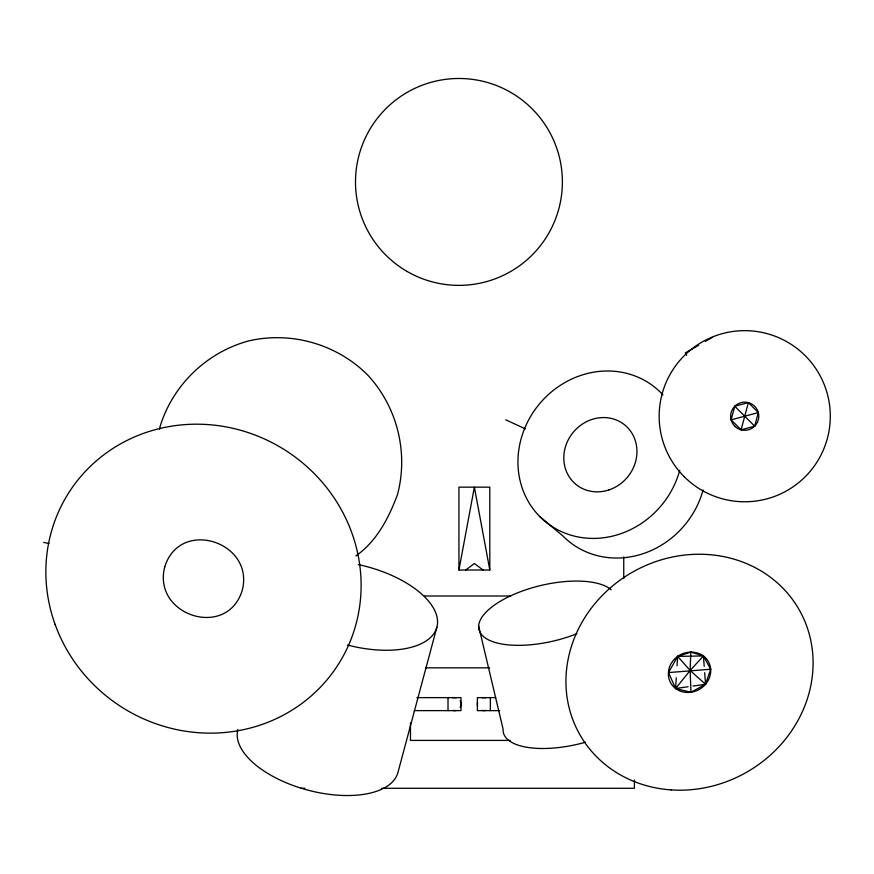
<?xml version="1.0" encoding="UTF-8"?>
<svg xmlns="http://www.w3.org/2000/svg" width="874" height="874" viewBox="0 0 874 874"><rect width="100%" height="100%" fill="white"/><g stroke="black" fill="none" stroke-linecap="round" stroke-linejoin="round"><path stroke-width="1.31" d="M704.204 666.25L703.439 655.948L690.81 652.146L690.121 670.5L690.995 692.252L675.602 688.504L668.523 672.576L677.656 656.374C685.172 651.064 695.857 650.431 703.439 655.948L710.682 669.233L705.526 684.276L690.995 692.252M688.067 686.735L675.602 688.504L676.279 677.787M677.055 665.748L677.656 656.374L690.81 652.146M159.636 429.32L160.029 426.665C172.713 385.073 206.843 352.113 248.85 340.882C291.217 331.071 336.829 344.148 367.561 374.913C397.233 406.694 408.715 452.732 397.43 494.728C388.799 517.932 376.639 541.421 355.882 555.908M458.937 570.012L474.374 487.157L489.811 570.012L458.937 570.012L458.937 487.157L489.811 487.157L489.811 570.012M436.858 627.292L397.921 772.561A82.866 40.379 15 0 1 307.277 789.976A82.866 40.379 15 0 1 237.892 729.484M731.123 419.859L734.772 406.257L748.373 402.619L758.326 412.572L754.688 426.173L741.086 429.822L731.123 419.859L758.326 412.572M741.086 429.822L748.373 402.619M675.602 688.504L690.121 670.5L703.439 655.948L677.656 656.374A21.664 19.774 -29.7 0 0 668.697 669.932L668.359 675.22A21.664 19.774 -29.7 0 0 698.981 689.586A21.664 19.774 -29.7 0 0 703.439 655.948M465.711 570.012L474.374 563.522L483.038 570.012M698.697 345.219L685.325 352.943L686.691 355.292M705.384 341.363L712.059 337.506M693.06 686.035L705.526 684.276L704.673 672.685M668.523 672.576L710.682 669.233M424.425 596.002L510.777 596.002M425.496 667.845L489.669 667.845M416.876 697.627L461.013 697.627L461.013 710.628L414.167 710.628M495.7 697.627L477.368 697.627L477.368 710.628L499.699 710.628M510.154 740.42L410.474 740.42L410.474 722.94M300.787 788.272L304.829 788.272M381.818 788.272L634.415 788.272L634.415 780.089M43.7 542.383L49.02 543.519M505.74 419.815L525.405 428.905M539.586 516.381L562.943 536.002A86.657 79.326 -50 0 0 642.794 553.777A86.657 79.326 -50 0 0 703.078 489.997M705.526 684.276L690.121 670.5L677.656 656.374M734.772 406.257L754.688 426.173M478.613 626.003L503.096 729.135A70.412 28.471 -13.4 0 0 585.504 742.223M623.741 556.924L623.741 578.588M490.369 697.627L490.369 710.628M448.012 697.627L448.012 710.628M460.139 700.882A6.5 6.5 0 0 1 460.139 707.383M456.195 710.409A6.5 6.5 0 0 1 452.83 710.409M452.83 697.845A6.5 6.5 0 0 1 456.195 697.845M679.721 470.376A86.657 79.326 -50 0 1 562.998 532.321A86.657 79.326 -50 0 1 535.576 408.879A86.657 79.326 -50 0 1 662.962 394.906M485.551 710.409A6.5 6.5 0 0 1 482.186 710.409M477.597 705.81A6.5 6.5 0 0 1 477.597 702.445M482.186 697.845A6.5 6.5 0 0 1 485.551 697.845M576.862 633.737A70.412 28.471 -13.4 0 1 484.677 637.517A70.412 28.471 -13.4 0 1 520.314 591.764A70.412 28.471 -13.4 0 1 611.166 589.699M358.264 564.593A82.866 40.379 15 0 1 437.382 624.702A82.866 40.379 15 0 1 347.513 645.045M164.771 566.855C151.967 615.274 226.967 639.834 242.196 590.485C255 542.066 180 517.506 164.771 566.855M608.741 489.986A38.456 35.2 -50 0 0 627.051 427.025A38.456 35.2 -50 0 0 565.358 447.095A38.456 35.2 -50 0 0 608.741 489.986M55.106 624.397A159.767 152.251 32.6 0 0 323.741 683.588A159.767 152.251 32.6 0 0 231.61 428.02A159.767 152.251 32.6 0 0 55.106 624.397M684.222 476.723A85.576 85.576 0 0 0 827.383 438.366A85.576 85.576 0 0 0 722.579 333.562A85.576 85.576 0 0 0 684.222 476.723M734.772 426.173A14.082 14.082 0 0 0 758.326 419.859A14.082 14.082 0 0 0 741.086 402.619A14.082 14.082 0 0 0 734.772 426.173M671.166 789.899A126.195 115.171 -29.7 0 0 804.539 620.584A126.195 115.171 -29.7 0 0 592.856 606.185A126.195 115.171 -29.7 0 0 671.166 789.899M407.218 271.508A103.449 103.449 0 0 0 562.386 181.923A103.449 103.449 0 0 0 407.218 92.338A103.449 103.449 0 0 0 407.218 271.508"/></g></svg>
